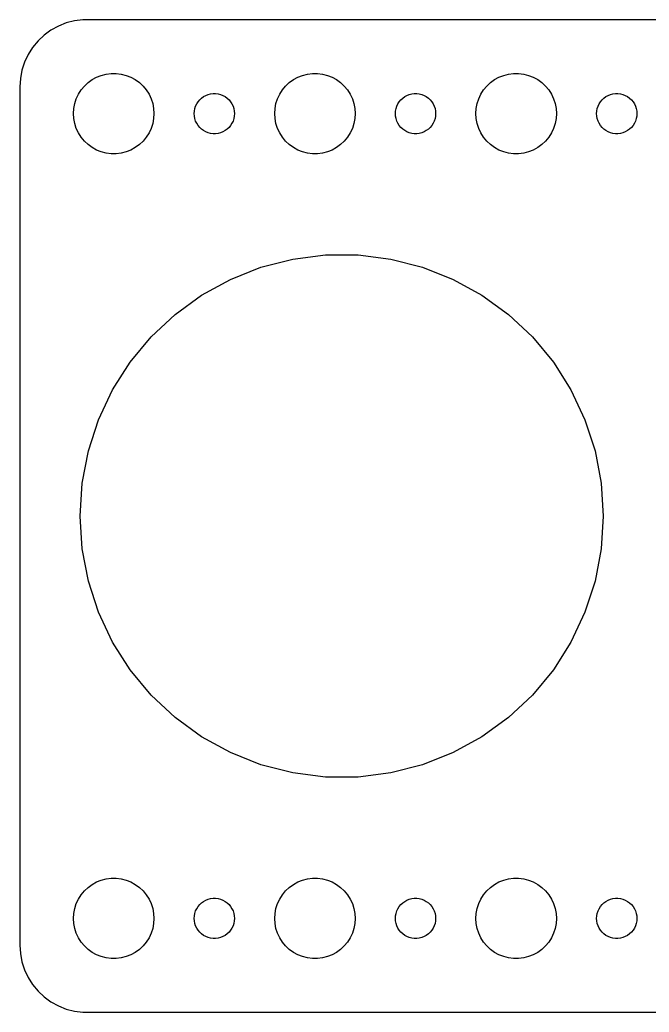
# Model space of a CAD drawing. Header units: metres. Extents: x -112 to 112, y -37 to 37.
# Drawn here: x -112 to -65.1, y -37 to 37 of the extents above; entities that cross this region are included whole.
import ezdxf

# ---------------------------------------------------------------- set-up
doc = ezdxf.new("R2010")
doc.units = ezdxf.units.M

msp = doc.modelspace()

# ---------------------------------------------------------------- linework, layer by layer
for p, q in [((-107.314, 36.9901), (-107.937, 36.9114)), ((107.314, 36.9901), (-107.314, 36.9901)), ((-109.129, 36.5241), (-109.679, 36.2216)), ((-108.545, 36.7553), (-109.129, 36.5241)), ((-107.937, 36.9114), (-108.545, 36.7553)), ((-110.187, 35.8526), (-110.645, 35.4227)), ((-109.679, 36.2216), (-110.187, 35.8526)), ((-111.045, 34.9389), (-111.382, 34.4088)), ((-110.645, 35.4227), (-111.045, 34.9389)), ((-111.382, 34.4088), (-111.649, 33.8406)), ((-111.649, 33.8406), (-111.843, 33.2434)), ((-111.961, 32.6267), (-112, 32)), ((-111.843, 33.2434), (-111.961, 32.6267)), ((-106.607, 32.533), (-106.277, 32.7145)), ((-106.277, 32.7145), (-105.927, 32.8532)), ((-105.927, 32.8532), (-105.562, 32.9469)), ((-105.562, 32.9469), (-105.188, 32.9941)), ((-105.188, 32.9941), (-104.812, 32.9941)), ((-104.812, 32.9941), (-104.438, 32.9469)), ((-104.438, 32.9469), (-104.073, 32.8532)), ((-104.073, 32.8532), (-103.723, 32.7145)), ((-103.723, 32.7145), (-103.393, 32.533)), ((-91.6075, 32.533), (-91.2773, 32.7145)), ((-91.2773, 32.7145), (-90.927, 32.8532)), ((-90.927, 32.8532), (-90.5621, 32.9469)), ((-90.5621, 32.9469), (-90.1884, 32.9941)), ((-90.1884, 32.9941), (-89.8116, 32.9941)), ((-89.8116, 32.9941), (-89.4379, 32.9469)), ((-89.4379, 32.9469), (-89.073, 32.8532)), ((-89.073, 32.8532), (-88.7227, 32.7145)), ((-88.7227, 32.7145), (-88.3925, 32.533)), ((-76.6075, 32.533), (-76.2773, 32.7145)), ((-76.2773, 32.7145), (-75.927, 32.8532)), ((-75.927, 32.8532), (-75.5621, 32.9469)), ((-75.5621, 32.9469), (-75.1884, 32.9941)), ((-75.1884, 32.9941), (-74.8116, 32.9941)), ((-74.8116, 32.9941), (-74.4379, 32.9469)), ((-74.4379, 32.9469), (-74.073, 32.8532)), ((-74.073, 32.8532), (-73.7227, 32.7145)), ((-73.7227, 32.7145), (-73.3925, 32.533)), ((-112, 32), (-112, -32)), ((-107.427, 31.7634), (-107.187, 32.0536)), ((-107.187, 32.0536), (-106.912, 32.3115)), ((-106.912, 32.3115), (-106.607, 32.533)), ((-103.393, 32.533), (-103.088, 32.3115)), ((-103.088, 32.3115), (-102.813, 32.0536)), ((-102.813, 32.0536), (-102.573, 31.7634)), ((-92.427, 31.7634), (-92.1869, 32.0536)), ((-92.1869, 32.0536), (-91.9123, 32.3115)), ((-91.9123, 32.3115), (-91.6075, 32.533)), ((-88.3925, 32.533), (-88.0877, 32.3115)), ((-88.0877, 32.3115), (-87.8131, 32.0536)), ((-87.8131, 32.0536), (-87.573, 31.7634)), ((-77.427, 31.7634), (-77.1869, 32.0536)), ((-77.1869, 32.0536), (-76.9123, 32.3115)), ((-76.9123, 32.3115), (-76.6075, 32.533)), ((-73.3925, 32.533), (-73.0877, 32.3115)), ((-73.0877, 32.3115), (-72.8131, 32.0536)), ((-72.8131, 32.0536), (-72.573, 31.7634)), ((-107.906, 30.7461), (-107.789, 31.1044)), ((-107.789, 31.1044), (-107.629, 31.4453)), ((-107.629, 31.4453), (-107.427, 31.7634)), ((-102.573, 31.7634), (-102.371, 31.4453)), ((-102.371, 31.4453), (-102.211, 31.1044)), ((-102.211, 31.1044), (-102.094, 30.7461)), ((-98.5934, 31.0268), (-98.4561, 31.1558)), ((-98.4561, 31.1558), (-98.3037, 31.2665)), ((-98.3037, 31.2665), (-98.1387, 31.3572)), ((-98.1387, 31.3572), (-97.9635, 31.4266)), ((-97.9635, 31.4266), (-97.7811, 31.4734)), ((-97.7811, 31.4734), (-97.5942, 31.497)), ((-97.5942, 31.497), (-97.4058, 31.497)), ((-97.4058, 31.497), (-97.2189, 31.4734)), ((-97.2189, 31.4734), (-97.0365, 31.4266)), ((-97.0365, 31.4266), (-96.8613, 31.3572)), ((-96.8613, 31.3572), (-96.6963, 31.2665)), ((-96.6963, 31.2665), (-96.5439, 31.1558)), ((-96.5439, 31.1558), (-96.4065, 31.0268)), ((-92.9057, 30.7461), (-92.7893, 31.1044)), ((-92.7893, 31.1044), (-92.6289, 31.4453)), ((-92.6289, 31.4453), (-92.427, 31.7634)), ((-87.573, 31.7634), (-87.3711, 31.4453)), ((-87.3711, 31.4453), (-87.2107, 31.1044)), ((-87.2107, 31.1044), (-87.0943, 30.7461)), ((-83.5934, 31.0268), (-83.4561, 31.1558)), ((-83.4561, 31.1558), (-83.3037, 31.2665)), ((-83.3037, 31.2665), (-83.1387, 31.3572)), ((-83.1387, 31.3572), (-82.9635, 31.4266)), ((-82.9635, 31.4266), (-82.7811, 31.4734)), ((-82.7811, 31.4734), (-82.5942, 31.497)), ((-82.5942, 31.497), (-82.4058, 31.497)), ((-82.4058, 31.497), (-82.2189, 31.4734)), ((-82.2189, 31.4734), (-82.0365, 31.4266)), ((-82.0365, 31.4266), (-81.8613, 31.3572)), ((-81.8613, 31.3572), (-81.6963, 31.2665)), ((-81.6963, 31.2665), (-81.5439, 31.1558)), ((-81.5439, 31.1558), (-81.4065, 31.0268)), ((-77.9057, 30.7461), (-77.7893, 31.1044)), ((-77.7893, 31.1044), (-77.6289, 31.4453)), ((-77.6289, 31.4453), (-77.427, 31.7634)), ((-72.573, 31.7634), (-72.3711, 31.4453)), ((-72.3711, 31.4453), (-72.2107, 31.1044)), ((-72.2107, 31.1044), (-72.0943, 30.7461)), ((-68.5934, 31.0268), (-68.4561, 31.1558)), ((-68.4561, 31.1558), (-68.3037, 31.2665)), ((-68.3037, 31.2665), (-68.1387, 31.3572)), ((-68.1387, 31.3572), (-67.9635, 31.4266)), ((-67.9635, 31.4266), (-67.7811, 31.4734)), ((-67.7811, 31.4734), (-67.5942, 31.497)), ((-67.5942, 31.497), (-67.4058, 31.497)), ((-67.4058, 31.497), (-67.2189, 31.4734)), ((-67.2189, 31.4734), (-67.0365, 31.4266)), ((-67.0365, 31.4266), (-66.8613, 31.3572)), ((-66.8613, 31.3572), (-66.6963, 31.2665)), ((-66.6963, 31.2665), (-66.5439, 31.1558)), ((-66.5439, 31.1558), (-66.4065, 31.0268)), ((-108, 30), (-107.976, 30.376)), ((-107.976, 30.376), (-107.906, 30.7461)), ((-102.094, 30.7461), (-102.024, 30.376)), ((-102.024, 30.376), (-102, 30)), ((-98.9882, 30.188), (-98.9529, 30.373)), ((-98.9529, 30.373), (-98.8947, 30.5522)), ((-98.8947, 30.5522), (-98.8145, 30.7226)), ((-98.8145, 30.7226), (-98.7135, 30.8817)), ((-98.7135, 30.8817), (-98.5934, 31.0268)), ((-96.4065, 31.0268), (-96.2865, 30.8817)), ((-96.2865, 30.8817), (-96.1855, 30.7226)), ((-96.1855, 30.7226), (-96.1053, 30.5522)), ((-96.1053, 30.5522), (-96.0471, 30.373)), ((-96.0471, 30.373), (-96.0118, 30.188)), ((-93, 30), (-92.9763, 30.376)), ((-92.9763, 30.376), (-92.9057, 30.7461)), ((-87.0943, 30.7461), (-87.0237, 30.376)), ((-87.0237, 30.376), (-87, 30)), ((-83.9882, 30.188), (-83.9529, 30.373)), ((-83.9529, 30.373), (-83.8947, 30.5522)), ((-83.8947, 30.5522), (-83.8145, 30.7226)), ((-83.8145, 30.7226), (-83.7135, 30.8817)), ((-83.7135, 30.8817), (-83.5934, 31.0268)), ((-81.4065, 31.0268), (-81.2865, 30.8817)), ((-81.2865, 30.8817), (-81.1855, 30.7226)), ((-81.1855, 30.7226), (-81.1053, 30.5522)), ((-81.1053, 30.5522), (-81.0471, 30.373)), ((-81.0471, 30.373), (-81.0118, 30.188)), ((-78, 30), (-77.9763, 30.376)), ((-77.9763, 30.376), (-77.9057, 30.7461)), ((-72.0943, 30.7461), (-72.0237, 30.376)), ((-72.0237, 30.376), (-72, 30)), ((-68.9882, 30.188), (-68.9529, 30.373)), ((-68.9529, 30.373), (-68.8947, 30.5522)), ((-68.8947, 30.5522), (-68.8145, 30.7226)), ((-68.8145, 30.7226), (-68.7135, 30.8817)), ((-68.7135, 30.8817), (-68.5934, 31.0268)), ((-66.4065, 31.0268), (-66.2865, 30.8817)), ((-66.2865, 30.8817), (-66.1855, 30.7226)), ((-66.1855, 30.7226), (-66.1053, 30.5522)), ((-66.1053, 30.5522), (-66.0471, 30.373)), ((-66.0471, 30.373), (-66.0118, 30.188)), ((-107.976, 29.624), (-108, 30)), ((-107.906, 29.2539), (-107.976, 29.624)), ((-102.024, 29.624), (-102.094, 29.2539)), ((-102, 30), (-102.024, 29.624)), ((-99, 30), (-98.9882, 30.188)), ((-98.9882, 29.812), (-99, 30)), ((-98.9529, 29.627), (-98.9882, 29.812)), ((-98.8947, 29.4478), (-98.9529, 29.627)), ((-96.0471, 29.627), (-96.1053, 29.4478)), ((-96.0118, 29.812), (-96.0471, 29.627)), ((-96.0118, 30.188), (-96, 30)), ((-96, 30), (-96.0118, 29.812)), ((-92.9763, 29.624), (-93, 30)), ((-92.9057, 29.2539), (-92.9763, 29.624)), ((-87.0237, 29.624), (-87.0943, 29.2539)), ((-87, 30), (-87.0237, 29.624)), ((-84, 30), (-83.9882, 30.188)), ((-83.9882, 29.812), (-84, 30)), ((-83.9529, 29.627), (-83.9882, 29.812)), ((-83.8947, 29.4478), (-83.9529, 29.627)), ((-81.0471, 29.627), (-81.1053, 29.4478)), ((-81.0118, 29.812), (-81.0471, 29.627)), ((-81.0118, 30.188), (-81, 30)), ((-81, 30), (-81.0118, 29.812)), ((-77.9763, 29.624), (-78, 30)), ((-77.9057, 29.2539), (-77.9763, 29.624)), ((-72.0237, 29.624), (-72.0943, 29.2539)), ((-72, 30), (-72.0237, 29.624)), ((-69, 30), (-68.9882, 30.188)), ((-68.9882, 29.812), (-69, 30)), ((-68.9529, 29.627), (-68.9882, 29.812)), ((-68.8947, 29.4478), (-68.9529, 29.627)), ((-66.0471, 29.627), (-66.1053, 29.4478)), ((-66.0118, 29.812), (-66.0471, 29.627)), ((-66.0118, 30.188), (-66, 30)), ((-66, 30), (-66.0118, 29.812)), ((-107.789, 28.8956), (-107.906, 29.2539)), ((-107.629, 28.5547), (-107.789, 28.8956)), ((-102.211, 28.8956), (-102.371, 28.5547)), ((-102.094, 29.2539), (-102.211, 28.8956)), ((-98.8145, 29.2774), (-98.8947, 29.4478)), ((-98.7135, 29.1183), (-98.8145, 29.2774)), ((-98.5934, 28.9732), (-98.7135, 29.1183)), ((-98.4561, 28.8442), (-98.5934, 28.9732)), ((-96.4065, 28.9732), (-96.5439, 28.8442)), ((-96.2865, 29.1183), (-96.4065, 28.9732)), ((-96.1855, 29.2774), (-96.2865, 29.1183)), ((-96.1053, 29.4478), (-96.1855, 29.2774)), ((-92.7893, 28.8956), (-92.9057, 29.2539)), ((-92.6289, 28.5547), (-92.7893, 28.8956)), ((-87.2107, 28.8956), (-87.3711, 28.5547)), ((-87.0943, 29.2539), (-87.2107, 28.8956)), ((-83.8145, 29.2774), (-83.8947, 29.4478)), ((-83.7135, 29.1183), (-83.8145, 29.2774)), ((-83.5934, 28.9732), (-83.7135, 29.1183)), ((-83.4561, 28.8442), (-83.5934, 28.9732)), ((-81.4065, 28.9732), (-81.5439, 28.8442)), ((-81.2865, 29.1183), (-81.4065, 28.9732)), ((-81.1855, 29.2774), (-81.2865, 29.1183)), ((-81.1053, 29.4478), (-81.1855, 29.2774)), ((-77.7893, 28.8956), (-77.9057, 29.2539)), ((-77.6289, 28.5547), (-77.7893, 28.8956)), ((-72.2107, 28.8956), (-72.3711, 28.5547)), ((-72.0943, 29.2539), (-72.2107, 28.8956)), ((-68.8145, 29.2774), (-68.8947, 29.4478)), ((-68.7135, 29.1183), (-68.8145, 29.2774)), ((-68.5934, 28.9732), (-68.7135, 29.1183)), ((-68.4561, 28.8442), (-68.5934, 28.9732)), ((-66.4065, 28.9732), (-66.5439, 28.8442)), ((-66.2865, 29.1183), (-66.4065, 28.9732)), ((-66.1855, 29.2774), (-66.2865, 29.1183)), ((-66.1053, 29.4478), (-66.1855, 29.2774)), ((-107.427, 28.2366), (-107.629, 28.5547)), ((-107.187, 27.9464), (-107.427, 28.2366)), ((-102.573, 28.2366), (-102.813, 27.9464)), ((-102.371, 28.5547), (-102.573, 28.2366)), ((-98.3037, 28.7335), (-98.4561, 28.8442)), ((-98.1387, 28.6427), (-98.3037, 28.7335)), ((-97.9635, 28.5734), (-98.1387, 28.6427)), ((-97.7811, 28.5266), (-97.9635, 28.5734)), ((-97.5942, 28.503), (-97.7811, 28.5266)), ((-97.4058, 28.503), (-97.5942, 28.503)), ((-97.2189, 28.5266), (-97.4058, 28.503)), ((-97.0365, 28.5734), (-97.2189, 28.5266)), ((-96.8613, 28.6427), (-97.0365, 28.5734)), ((-96.6963, 28.7335), (-96.8613, 28.6427)), ((-96.5439, 28.8442), (-96.6963, 28.7335)), ((-92.427, 28.2366), (-92.6289, 28.5547)), ((-92.1869, 27.9464), (-92.427, 28.2366)), ((-87.573, 28.2366), (-87.8131, 27.9464)), ((-87.3711, 28.5547), (-87.573, 28.2366)), ((-83.3037, 28.7335), (-83.4561, 28.8442)), ((-83.1387, 28.6427), (-83.3037, 28.7335)), ((-82.9635, 28.5734), (-83.1387, 28.6427)), ((-82.7811, 28.5266), (-82.9635, 28.5734)), ((-82.5942, 28.503), (-82.7811, 28.5266)), ((-82.4058, 28.503), (-82.5942, 28.503)), ((-82.2189, 28.5266), (-82.4058, 28.503)), ((-82.0365, 28.5734), (-82.2189, 28.5266)), ((-81.8613, 28.6427), (-82.0365, 28.5734)), ((-81.6963, 28.7335), (-81.8613, 28.6427)), ((-81.5439, 28.8442), (-81.6963, 28.7335)), ((-77.427, 28.2366), (-77.6289, 28.5547)), ((-77.1869, 27.9464), (-77.427, 28.2366)), ((-72.573, 28.2366), (-72.8131, 27.9464)), ((-72.3711, 28.5547), (-72.573, 28.2366)), ((-68.3037, 28.7335), (-68.4561, 28.8442)), ((-68.1387, 28.6427), (-68.3037, 28.7335)), ((-67.9635, 28.5734), (-68.1387, 28.6427)), ((-67.7811, 28.5266), (-67.9635, 28.5734)), ((-67.5942, 28.503), (-67.7811, 28.5266)), ((-67.4058, 28.503), (-67.5942, 28.503)), ((-67.2189, 28.5266), (-67.4058, 28.503)), ((-67.0365, 28.5734), (-67.2189, 28.5266)), ((-66.8613, 28.6427), (-67.0365, 28.5734)), ((-66.6963, 28.7335), (-66.8613, 28.6427)), ((-66.5439, 28.8442), (-66.6963, 28.7335)), ((-106.912, 27.6884), (-107.187, 27.9464)), ((-106.607, 27.467), (-106.912, 27.6884)), ((-106.277, 27.2855), (-106.607, 27.467)), ((-103.393, 27.467), (-103.723, 27.2855)), ((-103.088, 27.6884), (-103.393, 27.467)), ((-102.813, 27.9464), (-103.088, 27.6884)), ((-91.9123, 27.6884), (-92.1869, 27.9464)), ((-91.6075, 27.467), (-91.9123, 27.6884)), ((-91.2773, 27.2855), (-91.6075, 27.467)), ((-88.3925, 27.467), (-88.7227, 27.2855)), ((-88.0877, 27.6884), (-88.3925, 27.467)), ((-87.8131, 27.9464), (-88.0877, 27.6884)), ((-76.9123, 27.6884), (-77.1869, 27.9464)), ((-76.6075, 27.467), (-76.9123, 27.6884)), ((-76.2773, 27.2855), (-76.6075, 27.467)), ((-73.3925, 27.467), (-73.7227, 27.2855)), ((-73.0877, 27.6884), (-73.3925, 27.467)), ((-72.8131, 27.9464), (-73.0877, 27.6884)), ((-105.927, 27.1468), (-106.277, 27.2855)), ((-105.562, 27.0531), (-105.927, 27.1468)), ((-105.188, 27.0059), (-105.562, 27.0531)), ((-104.812, 27.0059), (-105.188, 27.0059)), ((-104.438, 27.0531), (-104.812, 27.0059)), ((-104.073, 27.1468), (-104.438, 27.0531)), ((-103.723, 27.2855), (-104.073, 27.1468)), ((-90.927, 27.1468), (-91.2773, 27.2855)), ((-90.5621, 27.0531), (-90.927, 27.1468)), ((-90.1884, 27.0059), (-90.5621, 27.0531)), ((-89.8116, 27.0059), (-90.1884, 27.0059)), ((-89.4379, 27.0531), (-89.8116, 27.0059)), ((-89.073, 27.1468), (-89.4379, 27.0531)), ((-88.7227, 27.2855), (-89.073, 27.1468)), ((-75.927, 27.1468), (-76.2773, 27.2855)), ((-75.5621, 27.0531), (-75.927, 27.1468)), ((-75.1884, 27.0059), (-75.5621, 27.0531)), ((-74.8116, 27.0059), (-75.1884, 27.0059)), ((-74.4379, 27.0531), (-74.8116, 27.0059)), ((-74.073, 27.1468), (-74.4379, 27.0531)), ((-73.7227, 27.2855), (-74.073, 27.1468)), ((-91.6539, 19.1546), (-89.2244, 19.4615)), ((-89.2244, 19.4615), (-86.7756, 19.4615)), ((-86.7756, 19.4615), (-84.3461, 19.1546)), ((-96.3027, 17.6441), (-94.0258, 18.5456)), ((-94.0258, 18.5456), (-91.6539, 19.1546)), ((-84.3461, 19.1546), (-81.9742, 18.5456)), ((-81.9742, 18.5456), (-79.6973, 17.6441)), ((-98.4486, 16.4644), (-96.3027, 17.6441)), ((-79.6973, 17.6441), (-77.5514, 16.4644)), ((-100.43, 15.025), (-98.4486, 16.4644)), ((-77.5514, 16.4644), (-75.5702, 15.025)), ((-102.215, 13.3487), (-100.43, 15.025)), ((-75.5702, 15.025), (-73.7851, 13.3487)), ((-103.776, 11.4618), (-102.215, 13.3487)), ((-73.7851, 13.3487), (-72.2242, 11.4618)), ((-105.088, 9.3942), (-103.776, 11.4618)), ((-72.2242, 11.4618), (-70.912, 9.3942)), ((-106.131, 7.17842), (-105.088, 9.3942)), ((-70.912, 9.3942), (-69.8694, 7.17842)), ((-106.887, 4.84944), (-106.131, 7.17842)), ((-69.8694, 7.17842), (-69.1126, 4.84944)), ((-107.346, 2.44398), (-106.887, 4.84944)), ((-69.1126, 4.84944), (-68.6538, 2.44398)), ((-107.5, 0), (-107.346, 2.44398)), ((-68.6538, 2.44398), (-68.5, 0)), ((-107.346, -2.44398), (-107.5, 0)), ((-68.5, 0), (-68.6538, -2.44398)), ((-106.887, -4.84944), (-107.346, -2.44398)), ((-68.6538, -2.44398), (-69.1126, -4.84944)), ((-106.131, -7.17842), (-106.887, -4.84944)), ((-69.1126, -4.84944), (-69.8694, -7.17842)), ((-105.088, -9.3942), (-106.131, -7.17842)), ((-69.8694, -7.17842), (-70.912, -9.3942)), ((-103.776, -11.4618), (-105.088, -9.3942)), ((-70.912, -9.3942), (-72.2242, -11.4618)), ((-102.215, -13.3487), (-103.776, -11.4618)), ((-72.2242, -11.4618), (-73.7851, -13.3487)), ((-100.43, -15.025), (-102.215, -13.3487)), ((-73.7851, -13.3487), (-75.5702, -15.025)), ((-98.4486, -16.4644), (-100.43, -15.025)), ((-75.5702, -15.025), (-77.5514, -16.4644)), ((-96.3027, -17.6441), (-98.4486, -16.4644)), ((-77.5514, -16.4644), (-79.6973, -17.6441)), ((-94.0258, -18.5456), (-96.3027, -17.6441)), ((-79.6973, -17.6441), (-81.9742, -18.5456)), ((-91.6539, -19.1546), (-94.0258, -18.5456)), ((-89.2244, -19.4615), (-91.6539, -19.1546)), ((-84.3461, -19.1546), (-86.7756, -19.4615)), ((-81.9742, -18.5456), (-84.3461, -19.1546)), ((-86.7756, -19.4615), (-89.2244, -19.4615)), ((-106.607, -27.467), (-106.277, -27.2855)), ((-106.277, -27.2855), (-105.927, -27.1468)), ((-105.927, -27.1468), (-105.562, -27.0531)), ((-105.562, -27.0531), (-105.188, -27.0059)), ((-105.188, -27.0059), (-104.812, -27.0059)), ((-104.812, -27.0059), (-104.438, -27.0531)), ((-104.438, -27.0531), (-104.073, -27.1468)), ((-104.073, -27.1468), (-103.723, -27.2855)), ((-103.723, -27.2855), (-103.393, -27.467)), ((-91.6075, -27.467), (-91.2773, -27.2855)), ((-91.2773, -27.2855), (-90.927, -27.1468)), ((-90.927, -27.1468), (-90.5621, -27.0531)), ((-90.5621, -27.0531), (-90.1884, -27.0059)), ((-90.1884, -27.0059), (-89.8116, -27.0059)), ((-89.8116, -27.0059), (-89.4379, -27.0531)), ((-89.4379, -27.0531), (-89.073, -27.1468)), ((-89.073, -27.1468), (-88.7227, -27.2855)), ((-88.7227, -27.2855), (-88.3925, -27.467)), ((-76.6075, -27.467), (-76.2773, -27.2855)), ((-76.2773, -27.2855), (-75.927, -27.1468)), ((-75.927, -27.1468), (-75.5621, -27.0531)), ((-75.5621, -27.0531), (-75.1884, -27.0059)), ((-75.1884, -27.0059), (-74.8116, -27.0059)), ((-74.8116, -27.0059), (-74.4379, -27.0531)), ((-74.4379, -27.0531), (-74.073, -27.1468)), ((-74.073, -27.1468), (-73.7227, -27.2855)), ((-73.7227, -27.2855), (-73.3925, -27.467)), ((-107.427, -28.2366), (-107.187, -27.9464)), ((-107.187, -27.9464), (-106.912, -27.6884)), ((-106.912, -27.6884), (-106.607, -27.467)), ((-103.393, -27.467), (-103.088, -27.6884)), ((-103.088, -27.6884), (-102.813, -27.9464)), ((-102.813, -27.9464), (-102.573, -28.2366)), ((-92.427, -28.2366), (-92.1869, -27.9464)), ((-92.1869, -27.9464), (-91.9123, -27.6884)), ((-91.9123, -27.6884), (-91.6075, -27.467)), ((-88.3925, -27.467), (-88.0877, -27.6884)), ((-88.0877, -27.6884), (-87.8131, -27.9464)), ((-87.8131, -27.9464), (-87.573, -28.2366)), ((-77.427, -28.2366), (-77.1869, -27.9464)), ((-77.1869, -27.9464), (-76.9123, -27.6884)), ((-76.9123, -27.6884), (-76.6075, -27.467)), ((-73.3925, -27.467), (-73.0877, -27.6884)), ((-73.0877, -27.6884), (-72.8131, -27.9464)), ((-72.8131, -27.9464), (-72.573, -28.2366)), ((-107.789, -28.8956), (-107.629, -28.5547)), ((-107.629, -28.5547), (-107.427, -28.2366)), ((-102.573, -28.2366), (-102.371, -28.5547)), ((-102.371, -28.5547), (-102.211, -28.8956)), ((-98.5934, -28.9732), (-98.4561, -28.8442)), ((-98.4561, -28.8442), (-98.3037, -28.7335)), ((-98.3037, -28.7335), (-98.1387, -28.6427)), ((-98.1387, -28.6427), (-97.9635, -28.5734)), ((-97.9635, -28.5734), (-97.7811, -28.5266)), ((-97.7811, -28.5266), (-97.5942, -28.503)), ((-97.5942, -28.503), (-97.4058, -28.503)), ((-97.4058, -28.503), (-97.2189, -28.5266)), ((-97.2189, -28.5266), (-97.0365, -28.5734)), ((-97.0365, -28.5734), (-96.8613, -28.6427)), ((-96.8613, -28.6427), (-96.6963, -28.7335)), ((-96.6963, -28.7335), (-96.5439, -28.8442)), ((-96.5439, -28.8442), (-96.4065, -28.9732)), ((-92.7893, -28.8956), (-92.6289, -28.5547)), ((-92.6289, -28.5547), (-92.427, -28.2366)), ((-87.573, -28.2366), (-87.3711, -28.5547)), ((-87.3711, -28.5547), (-87.2107, -28.8956)), ((-83.5934, -28.9732), (-83.4561, -28.8442)), ((-83.4561, -28.8442), (-83.3037, -28.7335)), ((-83.3037, -28.7335), (-83.1387, -28.6427)), ((-83.1387, -28.6427), (-82.9635, -28.5734)), ((-82.9635, -28.5734), (-82.7811, -28.5266)), ((-82.7811, -28.5266), (-82.5942, -28.503)), ((-82.5942, -28.503), (-82.4058, -28.503)), ((-82.4058, -28.503), (-82.2189, -28.5266)), ((-82.2189, -28.5266), (-82.0365, -28.5734)), ((-82.0365, -28.5734), (-81.8613, -28.6427)), ((-81.8613, -28.6427), (-81.6963, -28.7335)), ((-81.6963, -28.7335), (-81.5439, -28.8442)), ((-81.5439, -28.8442), (-81.4065, -28.9732)), ((-77.7893, -28.8956), (-77.6289, -28.5547)), ((-77.6289, -28.5547), (-77.427, -28.2366)), ((-72.573, -28.2366), (-72.3711, -28.5547)), ((-72.3711, -28.5547), (-72.2107, -28.8956)), ((-68.5934, -28.9732), (-68.4561, -28.8442)), ((-68.4561, -28.8442), (-68.3037, -28.7335)), ((-68.3037, -28.7335), (-68.1387, -28.6427)), ((-68.1387, -28.6427), (-67.9635, -28.5734)), ((-67.9635, -28.5734), (-67.7811, -28.5266)), ((-67.7811, -28.5266), (-67.5942, -28.503)), ((-67.5942, -28.503), (-67.4058, -28.503)), ((-67.4058, -28.503), (-67.2189, -28.5266)), ((-67.2189, -28.5266), (-67.0365, -28.5734)), ((-67.0365, -28.5734), (-66.8613, -28.6427)), ((-66.8613, -28.6427), (-66.6963, -28.7335)), ((-66.6963, -28.7335), (-66.5439, -28.8442)), ((-66.5439, -28.8442), (-66.4065, -28.9732)), ((-107.976, -29.624), (-107.906, -29.2539)), ((-107.906, -29.2539), (-107.789, -28.8956)), ((-102.211, -28.8956), (-102.094, -29.2539)), ((-102.094, -29.2539), (-102.024, -29.624)), ((-98.9529, -29.627), (-98.8947, -29.4478)), ((-98.8947, -29.4478), (-98.8145, -29.2774)), ((-98.8145, -29.2774), (-98.7135, -29.1183)), ((-98.7135, -29.1183), (-98.5934, -28.9732)), ((-96.4065, -28.9732), (-96.2865, -29.1183)), ((-96.2865, -29.1183), (-96.1855, -29.2774)), ((-96.1855, -29.2774), (-96.1053, -29.4478)), ((-96.1053, -29.4478), (-96.0471, -29.627)), ((-92.9763, -29.624), (-92.9057, -29.2539)), ((-92.9057, -29.2539), (-92.7893, -28.8956)), ((-87.2107, -28.8956), (-87.0943, -29.2539)), ((-87.0943, -29.2539), (-87.0237, -29.624)), ((-83.9529, -29.627), (-83.8947, -29.4478)), ((-83.8947, -29.4478), (-83.8145, -29.2774)), ((-83.8145, -29.2774), (-83.7135, -29.1183)), ((-83.7135, -29.1183), (-83.5934, -28.9732)), ((-81.4065, -28.9732), (-81.2865, -29.1183)), ((-81.2865, -29.1183), (-81.1855, -29.2774)), ((-81.1855, -29.2774), (-81.1053, -29.4478)), ((-81.1053, -29.4478), (-81.0471, -29.627)), ((-77.9763, -29.624), (-77.9057, -29.2539)), ((-77.9057, -29.2539), (-77.7893, -28.8956)), ((-72.2107, -28.8956), (-72.0943, -29.2539)), ((-72.0943, -29.2539), (-72.0237, -29.624)), ((-68.9529, -29.627), (-68.8947, -29.4478)), ((-68.8947, -29.4478), (-68.8145, -29.2774)), ((-68.8145, -29.2774), (-68.7135, -29.1183)), ((-68.7135, -29.1183), (-68.5934, -28.9732)), ((-66.4065, -28.9732), (-66.2865, -29.1183)), ((-66.2865, -29.1183), (-66.1855, -29.2774)), ((-66.1855, -29.2774), (-66.1053, -29.4478)), ((-66.1053, -29.4478), (-66.0471, -29.627)), ((-108, -30), (-107.976, -29.624)), ((-107.976, -30.376), (-108, -30)), ((-102.024, -29.624), (-102, -30)), ((-102, -30), (-102.024, -30.376)), ((-99, -30), (-98.9882, -29.812)), ((-98.9882, -30.188), (-99, -30)), ((-98.9882, -29.812), (-98.9529, -29.627)), ((-98.9529, -30.373), (-98.9882, -30.188)), ((-96.0471, -29.627), (-96.0118, -29.812)), ((-96.0118, -30.188), (-96.0471, -30.373)), ((-96.0118, -29.812), (-96, -30)), ((-96, -30), (-96.0118, -30.188)), ((-93, -30), (-92.9763, -29.624)), ((-92.9763, -30.376), (-93, -30)), ((-87.0237, -29.624), (-87, -30)), ((-87, -30), (-87.0237, -30.376)), ((-84, -30), (-83.9882, -29.812)), ((-83.9882, -30.188), (-84, -30)), ((-83.9882, -29.812), (-83.9529, -29.627)), ((-83.9529, -30.373), (-83.9882, -30.188)), ((-81.0471, -29.627), (-81.0118, -29.812)), ((-81.0118, -30.188), (-81.0471, -30.373)), ((-81.0118, -29.812), (-81, -30)), ((-81, -30), (-81.0118, -30.188)), ((-78, -30), (-77.9763, -29.624)), ((-77.9763, -30.376), (-78, -30)), ((-72.0237, -29.624), (-72, -30)), ((-72, -30), (-72.0237, -30.376)), ((-69, -30), (-68.9882, -29.812)), ((-68.9882, -30.188), (-69, -30)), ((-68.9882, -29.812), (-68.9529, -29.627)), ((-68.9529, -30.373), (-68.9882, -30.188)), ((-66.0471, -29.627), (-66.0118, -29.812)), ((-66.0118, -30.188), (-66.0471, -30.373)), ((-66.0118, -29.812), (-66, -30)), ((-66, -30), (-66.0118, -30.188)), ((-107.906, -30.7461), (-107.976, -30.376)), ((-107.789, -31.1044), (-107.906, -30.7461)), ((-102.094, -30.7461), (-102.211, -31.1044)), ((-102.024, -30.376), (-102.094, -30.7461)), ((-98.8947, -30.5522), (-98.9529, -30.373)), ((-98.8145, -30.7226), (-98.8947, -30.5522)), ((-98.7135, -30.8817), (-98.8145, -30.7226)), ((-98.5934, -31.0268), (-98.7135, -30.8817)), ((-98.4561, -31.1558), (-98.5934, -31.0268)), ((-96.4065, -31.0268), (-96.5439, -31.1558)), ((-96.2865, -30.8817), (-96.4065, -31.0268)), ((-96.1855, -30.7226), (-96.2865, -30.8817)), ((-96.1053, -30.5522), (-96.1855, -30.7226)), ((-96.0471, -30.373), (-96.1053, -30.5522)), ((-92.9057, -30.7461), (-92.9763, -30.376)), ((-92.7893, -31.1044), (-92.9057, -30.7461)), ((-87.0943, -30.7461), (-87.2107, -31.1044)), ((-87.0237, -30.376), (-87.0943, -30.7461)), ((-83.8947, -30.5522), (-83.9529, -30.373)), ((-83.8145, -30.7226), (-83.8947, -30.5522)), ((-83.7135, -30.8817), (-83.8145, -30.7226)), ((-83.5934, -31.0268), (-83.7135, -30.8817)), ((-83.4561, -31.1558), (-83.5934, -31.0268)), ((-81.4065, -31.0268), (-81.5439, -31.1558)), ((-81.2865, -30.8817), (-81.4065, -31.0268)), ((-81.1855, -30.7226), (-81.2865, -30.8817)), ((-81.1053, -30.5522), (-81.1855, -30.7226)), ((-81.0471, -30.373), (-81.1053, -30.5522)), ((-77.9057, -30.7461), (-77.9763, -30.376)), ((-77.7893, -31.1044), (-77.9057, -30.7461)), ((-72.0943, -30.7461), (-72.2107, -31.1044)), ((-72.0237, -30.376), (-72.0943, -30.7461)), ((-68.8947, -30.5522), (-68.9529, -30.373)), ((-68.8145, -30.7226), (-68.8947, -30.5522)), ((-68.7135, -30.8817), (-68.8145, -30.7226)), ((-68.5934, -31.0268), (-68.7135, -30.8817)), ((-68.4561, -31.1558), (-68.5934, -31.0268)), ((-66.4065, -31.0268), (-66.5439, -31.1558)), ((-66.2865, -30.8817), (-66.4065, -31.0268)), ((-66.1855, -30.7226), (-66.2865, -30.8817)), ((-66.1053, -30.5522), (-66.1855, -30.7226)), ((-66.0471, -30.373), (-66.1053, -30.5522)), ((-107.629, -31.4453), (-107.789, -31.1044)), ((-107.427, -31.7634), (-107.629, -31.4453)), ((-107.187, -32.0536), (-107.427, -31.7634)), ((-102.573, -31.7634), (-102.813, -32.0536)), ((-102.371, -31.4453), (-102.573, -31.7634)), ((-102.211, -31.1044), (-102.371, -31.4453)), ((-98.3037, -31.2665), (-98.4561, -31.1558)), ((-98.1387, -31.3572), (-98.3037, -31.2665)), ((-97.9635, -31.4266), (-98.1387, -31.3572)), ((-97.7811, -31.4734), (-97.9635, -31.4266)), ((-97.5942, -31.497), (-97.7811, -31.4734)), ((-97.4058, -31.497), (-97.5942, -31.497)), ((-97.2189, -31.4734), (-97.4058, -31.497)), ((-97.0365, -31.4266), (-97.2189, -31.4734)), ((-96.8613, -31.3572), (-97.0365, -31.4266)), ((-96.6963, -31.2665), (-96.8613, -31.3572)), ((-96.5439, -31.1558), (-96.6963, -31.2665)), ((-92.6289, -31.4453), (-92.7893, -31.1044)), ((-92.427, -31.7634), (-92.6289, -31.4453)), ((-92.1869, -32.0536), (-92.427, -31.7634)), ((-87.573, -31.7634), (-87.8131, -32.0536)), ((-87.3711, -31.4453), (-87.573, -31.7634)), ((-87.2107, -31.1044), (-87.3711, -31.4453)), ((-83.3037, -31.2665), (-83.4561, -31.1558)), ((-83.1387, -31.3572), (-83.3037, -31.2665)), ((-82.9635, -31.4266), (-83.1387, -31.3572)), ((-82.7811, -31.4734), (-82.9635, -31.4266)), ((-82.5942, -31.497), (-82.7811, -31.4734)), ((-82.4058, -31.497), (-82.5942, -31.497)), ((-82.2189, -31.4734), (-82.4058, -31.497)), ((-82.0365, -31.4266), (-82.2189, -31.4734)), ((-81.8613, -31.3572), (-82.0365, -31.4266)), ((-81.6963, -31.2665), (-81.8613, -31.3572)), ((-81.5439, -31.1558), (-81.6963, -31.2665)), ((-77.6289, -31.4453), (-77.7893, -31.1044)), ((-77.427, -31.7634), (-77.6289, -31.4453)), ((-77.1869, -32.0536), (-77.427, -31.7634)), ((-72.573, -31.7634), (-72.8131, -32.0536)), ((-72.3711, -31.4453), (-72.573, -31.7634)), ((-72.2107, -31.1044), (-72.3711, -31.4453)), ((-68.3037, -31.2665), (-68.4561, -31.1558)), ((-68.1387, -31.3572), (-68.3037, -31.2665)), ((-67.9635, -31.4266), (-68.1387, -31.3572)), ((-67.7811, -31.4734), (-67.9635, -31.4266)), ((-67.5942, -31.497), (-67.7811, -31.4734)), ((-67.4058, -31.497), (-67.5942, -31.497)), ((-67.2189, -31.4734), (-67.4058, -31.497)), ((-67.0365, -31.4266), (-67.2189, -31.4734)), ((-66.8613, -31.3572), (-67.0365, -31.4266)), ((-66.6963, -31.2665), (-66.8613, -31.3572)), ((-66.5439, -31.1558), (-66.6963, -31.2665)), ((-112, -32), (-111.961, -32.6267)), ((-106.912, -32.3115), (-107.187, -32.0536)), ((-106.607, -32.533), (-106.912, -32.3115)), ((-106.277, -32.7145), (-106.607, -32.533)), ((-103.393, -32.533), (-103.723, -32.7145)), ((-103.088, -32.3115), (-103.393, -32.533)), ((-102.813, -32.0536), (-103.088, -32.3115)), ((-91.9123, -32.3115), (-92.1869, -32.0536)), ((-91.6075, -32.533), (-91.9123, -32.3115)), ((-91.2773, -32.7145), (-91.6075, -32.533)), ((-88.3925, -32.533), (-88.7227, -32.7145)), ((-88.0877, -32.3115), (-88.3925, -32.533)), ((-87.8131, -32.0536), (-88.0877, -32.3115)), ((-76.9123, -32.3115), (-77.1869, -32.0536)), ((-76.6075, -32.533), (-76.9123, -32.3115)), ((-76.2773, -32.7145), (-76.6075, -32.533)), ((-73.3925, -32.533), (-73.7227, -32.7145)), ((-73.0877, -32.3115), (-73.3925, -32.533)), ((-72.8131, -32.0536), (-73.0877, -32.3115)), ((-111.961, -32.6267), (-111.843, -33.2434)), ((-111.843, -33.2434), (-111.649, -33.8406)), ((-105.927, -32.8532), (-106.277, -32.7145)), ((-105.562, -32.9469), (-105.927, -32.8532)), ((-105.188, -32.9941), (-105.562, -32.9469)), ((-104.812, -32.9941), (-105.188, -32.9941)), ((-104.438, -32.9469), (-104.812, -32.9941)), ((-104.073, -32.8532), (-104.438, -32.9469)), ((-103.723, -32.7145), (-104.073, -32.8532)), ((-90.927, -32.8532), (-91.2773, -32.7145)), ((-90.5621, -32.9469), (-90.927, -32.8532)), ((-90.1884, -32.9941), (-90.5621, -32.9469)), ((-89.8116, -32.9941), (-90.1884, -32.9941)), ((-89.4379, -32.9469), (-89.8116, -32.9941)), ((-89.073, -32.8532), (-89.4379, -32.9469)), ((-88.7227, -32.7145), (-89.073, -32.8532)), ((-75.927, -32.8532), (-76.2773, -32.7145)), ((-75.5621, -32.9469), (-75.927, -32.8532)), ((-75.1884, -32.9941), (-75.5621, -32.9469)), ((-74.8116, -32.9941), (-75.1884, -32.9941)), ((-74.4379, -32.9469), (-74.8116, -32.9941)), ((-74.073, -32.8532), (-74.4379, -32.9469)), ((-73.7227, -32.7145), (-74.073, -32.8532)), ((-111.649, -33.8406), (-111.382, -34.4088)), ((-111.382, -34.4088), (-111.045, -34.9389)), ((-111.045, -34.9389), (-110.645, -35.4227)), ((-110.645, -35.4227), (-110.187, -35.8526)), ((-110.187, -35.8526), (-109.679, -36.2216)), ((-109.679, -36.2216), (-109.129, -36.5241)), ((-109.129, -36.5241), (-108.545, -36.7553)), ((-108.545, -36.7553), (-107.937, -36.9114)), ((-107.937, -36.9114), (-107.314, -36.9901)), ((-107.314, -36.9901), (107.314, -36.9901))]:
    msp.add_line(p, q)

doc.saveas('drawing.dxf')
